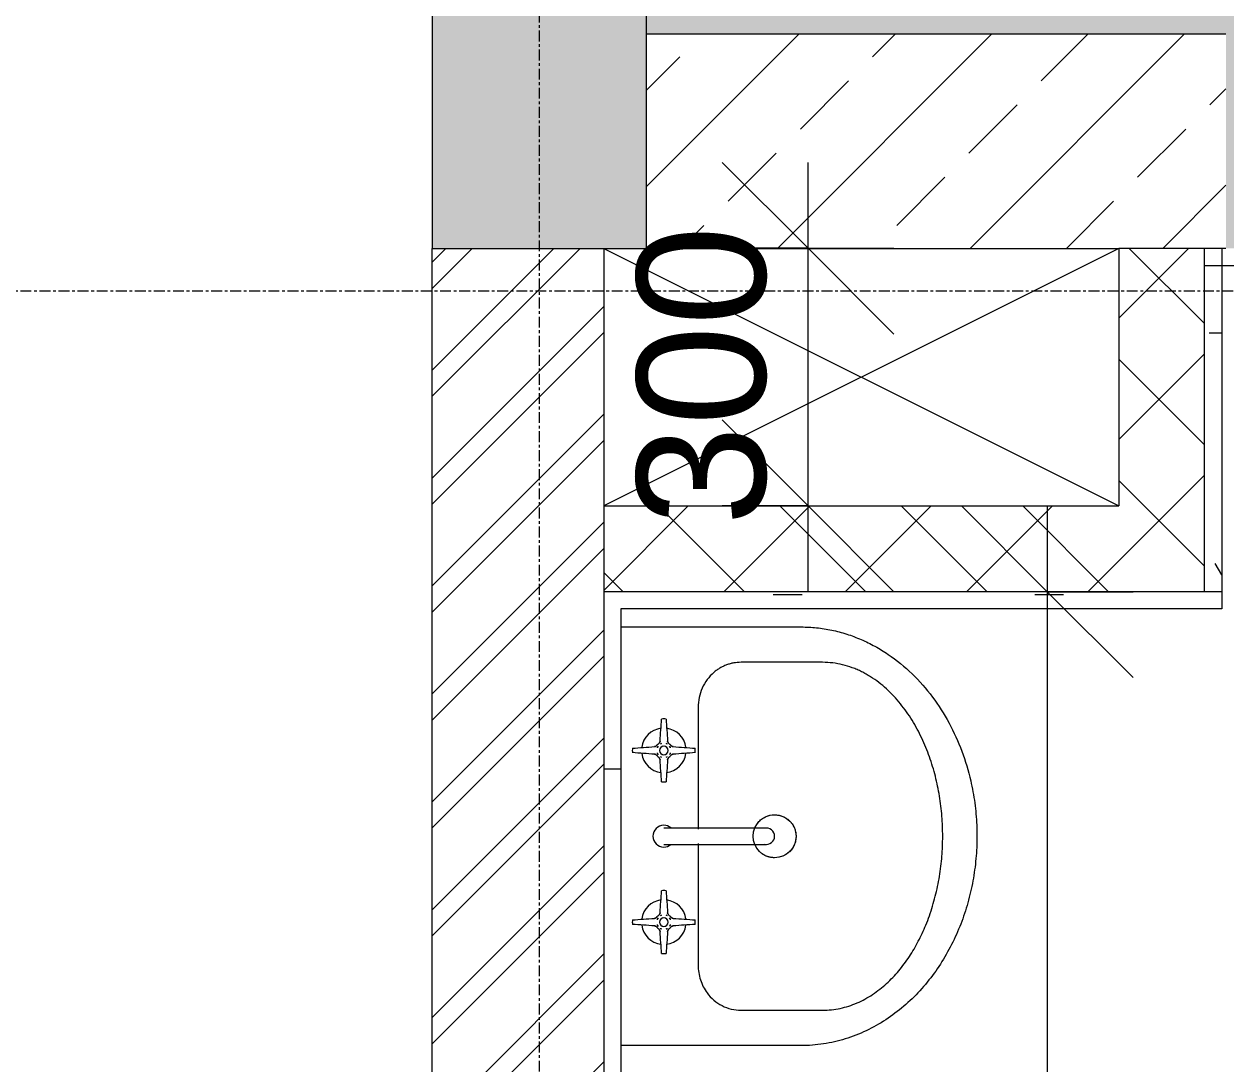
# Model space of a CAD drawing. Header units: millimetres. Extents: x -14329 to 996201, y -409013 to 338495.
# Drawn here: x -3514 to -2114, y 3822 to 5033 of the extents above; entities that cross this region are included whole.
import ezdxf

# ---------------------------------------------------------------- set-up
doc = ezdxf.new("R2010")
doc.units = ezdxf.units.MM
doc.linetypes.add('Grid Line', pattern=[22.225, 12.7, -3.175, 3.175, -3.175])
for name, color, linetype, lineweight in [('A-ANNO-DIMS', 211, 'Continuous', 9), ('A-ANNO-DIMS-100', 211, 'Continuous', 9), ('A-DETL-GENF', 92, 'Continuous', 9), ('A-DETL-THIN', 151, 'Continuous', 9), ('A-FLOR-PATT', 8, 'Continuous', 9), ('A-WALL', 113, 'Continuous', 9), ('A-WALL-PATT', 111, 'Continuous', 18), ('P-SANR-FIXT', 6, 'Continuous', 9), ('S-GRID', 1, 'Continuous', 9)]:
    doc.layers.add(name, color=color, linetype=linetype, lineweight=lineweight)
doc.styles.add('Arial_1', font='arial.ttf', dxfattribs={"height": 150})
doc.dimstyles.new('100', dxfattribs={"dimscale": 304.8, "dimtxt": 153.03891, "dimasz": 0.656168, "dimexe": 0.328084, "dimexo": 0.0625, "dimgap": 0.016404, "dimtad": 1, "dimdec": 0, "dimzin": 0, "dimdsep": 46, "dimtxsty": 'Arial_1', "dimblk1": 'OBLIQUE', "dimblk2": 'OBLIQUE', "dimsah": 1, "dimcen": 0.09, "dimdle": 0.328084, "dimazin": 0, "dimtfac": 1, "dimtdec": 4, "dimtix": 1, "dimtmove": 0, "dimatfit": 3, "dimfxl": 0.328084, "dimfxlon": 1, "dimtvp": 1, "dimtolj": 1, "dimtzin": 0, "dimarcsym": 2})
pattern_1 = [(45, (0, 0), (-70.7107, 70.7107), []), (135, (0, 0), (-70.7107, -70.7107), [])]
pattern_2 = [(0, (0, 0), (406.4, 101.6), [33.528, -271.272, 33.528, -271.272, -1625.6]), (0, (0, 0), (406.4, 101.6), [-609.6, 33.528, -576.072, 33.528, -271.272, -711.2]), (0, (0, 0), (406.4, 101.6), [-1524, 33.528, -169.672, 33.528, -474.472]), (120, (152.4, 50.8), (-291.1882, 301.1527), [33.528, -271.272, 33.528, -271.272, -1625.6]), (120, (152.4, 50.8), (-291.1882, 301.1527), [-609.6, 33.528, -576.072, 33.528, -271.272, -711.2]), (120, (152.4, 50.8), (-291.1882, 301.1527), [-1524, 33.528, -169.672, 33.528, -474.472]), (240, (203.2, 254), (-115.2118, -402.7527), [33.528, -271.272, 33.528, -271.272, -1625.6]), (240, (203.2, 254), (-115.2118, -402.7527), [-609.6, 33.528, -576.072, 33.528, -271.272, -711.2]), (240, (203.2, 254), (-115.2118, -402.7527), [-1524, 33.528, -169.672, 33.528, -474.472])]

# ---------------------------------------------------------------- blocks, each defined once
blk = doc.blocks.new('Wall_Basin_with_optional_pedestal_taps_or_mixer_13910 - 500w x 420d wall w taps-606161-Ground Floor Lvl')
at = {"layer": 'P-SANR-FIXT'}
for p, q in [((-113.5, 115.2), (-113.5, 325.2)), ((374.2, 325.2), (374.2, 115.2)), ((121.9, 235.2), (-19.9, 235.2)), ((280.6, 235.2), (138.8, 235.2)), ((-72.3, 185.2), (-72.3, 90.2)), ((333, 90.2), (333, 185.2))]:
    blk.add_line(p, q, dxfattribs=at)
at = {"layer": 'P-SANR-FIXT', "flags": 128}
for points in [[(120.8, 275.2), (120.8, 275.1), (120.8, 275), (120.8, 274.7), (120.8, 274.4), (120.8, 274), (120.8, 273.5), (120.8, 272.8), (120.8, 272.1), (120.8, 271.3), (120.8, 270.4), (120.8, 269.5), (120.8, 268.4), (120.8, 267.3), (120.8, 266), (120.8, 264.7), (120.8, 263.3), (120.8, 261.9), (120.8, 260.3), (120.8, 258.7), (120.8, 257), (120.8, 255.3), (120.8, 253.5), (120.8, 251.6), (120.8, 249.7), (120.8, 247.7), (120.8, 245.6), (120.8, 243.6), (120.8, 241.4), (120.8, 239.3), (120.8, 237), (120.8, 234.8), (120.8, 232.5), (120.8, 230.2), (120.8, 227.9), (120.8, 225.5), (120.8, 223.2), (120.8, 220.8), (120.8, 218.4), (120.8, 216), (120.8, 213.6), (120.8, 211.3), (120.8, 208.9), (120.8, 206.5), (120.8, 204.1), (120.8, 201.8), (120.8, 199.5), (120.8, 197.2), (120.8, 194.9), (120.8, 192.7), (120.8, 190.5), (120.8, 188.4), (120.8, 186.2), (120.8, 184.2), (120.8, 182.2), (120.8, 180.2), (120.8, 178.3), (120.8, 176.5), (120.8, 174.7), (120.8, 173), (120.8, 171.3), (120.8, 169.7), (120.8, 168.2), (120.8, 166.8), (120.8, 165.4), (120.8, 164.2), (120.8, 163), (120.8, 161.9), (120.8, 160.8), (120.8, 159.9), (120.8, 159.1), (120.8, 158.3), (120.8, 157.6), (120.8, 157.1), (120.8, 156.6), (120.8, 156.2), (120.8, 155.9), (120.8, 155.7), (120.8, 155.6), (120.8, 155.6)], [(139.9, 155.6), (139.9, 155.7), (139.9, 155.8), (139.9, 156), (139.9, 156.4), (139.9, 156.8), (139.9, 157.3), (139.9, 157.9), (139.9, 158.6), (139.9, 159.4), (139.9, 160.3), (139.9, 161.3), (139.9, 162.4), (139.9, 163.5), (139.9, 164.7), (139.9, 166), (139.9, 167.4), (139.9, 168.9), (139.9, 170.4), (139.9, 172.1), (139.9, 173.7), (139.9, 175.5), (139.9, 177.3), (139.9, 179.2), (139.9, 181.1), (139.9, 183.1), (139.9, 185.1), (139.9, 187.2), (139.9, 189.3), (139.9, 191.5), (139.9, 193.7), (139.9, 196), (139.9, 198.2), (139.9, 200.5), (139.9, 202.9), (139.9, 205.2), (139.9, 207.6), (139.9, 210), (139.9, 212.3), (139.9, 214.7), (139.9, 217.1), (139.9, 219.5), (139.9, 221.9), (139.9, 224.3), (139.9, 226.6), (139.9, 229), (139.9, 231.3), (139.9, 233.6), (139.9, 235.8), (139.9, 238.1), (139.9, 240.3), (139.9, 242.4), (139.9, 244.5), (139.9, 246.6), (139.9, 248.6), (139.9, 250.6), (139.9, 252.5), (139.9, 254.3), (139.9, 256.1), (139.9, 257.8), (139.9, 259.5), (139.9, 261), (139.9, 262.6), (139.9, 264), (139.9, 265.3), (139.9, 266.6), (139.9, 267.8), (139.9, 268.9), (139.9, 269.9), (139.9, 270.9), (139.9, 271.7), (139.9, 272.5), (139.9, 273.1), (139.9, 273.7), (139.9, 274.2), (139.9, 274.6), (139.9, 274.9), (139.9, 275.1), (139.9, 275.2), (139.9, 275.2)]]:
    blk.add_lwpolyline(points, dxfattribs=at)
at = {"layer": 'P-SANR-FIXT'}
blk.add_circle((130.4, 146.1), 25, dxfattribs=at)
for centre, radius, start, end in [((130.4, 275.2), 12.7, 0, 180), ((130.4, 275.2), 12.7, 180, 220.3569), ((130.4, 275.2), 12.7, 319.6431, 0), ((130.4, 155.6), 9.52, 167.1429, 270), ((130.4, 155.6), 9.53, 270, 12.8571)]:
    blk.add_arc(centre, radius, start, end, dxfattribs=at)
for points, knots in [([(-19.9, 235.2), (-22.8, 235.2), (-28.5, 234.7), (-39.8, 232.1), (-51, 226.4), (-60.9, 217.1), (-67.4, 207.5), (-71.4, 196.6), (-72.3, 189.1), (-72.3, 185.2)], [-1, -1, -1, -1, -0.892857, -0.785714, -0.571429, -0.428571, -0.285714, -0.142857, 0, 0, 0, 0]), ([(333, 185.2), (333, 188.1), (332.6, 192.4), (331.4, 197.9), (330, 202.1), (328.3, 206.1), (326.3, 209.8), (324, 213.5), (319.8, 218.8), (313.1, 225), (303.1, 230.9), (292.1, 234.4), (284.5, 235.2), (280.6, 235.2)], [-1, -1, -1, -1, -0.892857, -0.839286, -0.785714, -0.732143, -0.678571, -0.625, -0.571429, -0.428571, -0.285714, -0.142857, 0, 0, 0, 0]), ([(105.4, 146.1), (105.4, 147.6), (105.6, 150.5), (106.7, 154.7), (108.6, 158.6), (111.1, 162.2), (114.2, 165.3), (117.5, 167.6), (119.8, 168.8), (120.9, 169.2)], [0, 0, 0, 0, 0.0555556, 0.1111111, 0.1666667, 0.2222222, 0.2777778, 0.3333333, 0.3761931, 0.3761931, 0.3761931, 0.3761931]), ([(139.8, 169.2), (140.6, 168.9), (142.1, 168.2), (144.2, 166.9), (146.5, 165.3), (148.5, 163.4), (150.8, 160.7), (154.2, 155.1), (155.3, 149.9), (155.4, 146.1)], [0.6237584, 0.6237584, 0.6237584, 0.6237584, 0.6527778, 0.6875, 0.7222222, 0.7569444, 0.7916667, 0.8611111, 1, 1, 1, 1]), ([(155.4, 146.1), (155.3, 144.6), (155.1, 141.6), (154, 137.5), (152.1, 133.5), (149.6, 129.9), (146.5, 126.8), (142.9, 124.3), (139, 122.5), (135.2, 121.5), (132, 121.1), (128.3, 121.1), (123.9, 121.7), (119.5, 123.4), (116.5, 125.2), (114.3, 126.9), (112.2, 128.8), (109.9, 131.5), (106.5, 137.1), (105.4, 142.3), (105.4, 146.1)], [0, 0, 0, 0, 0.055556, 0.111111, 0.166667, 0.222222, 0.277778, 0.333333, 0.388889, 0.444444, 0.479167, 0.513889, 0.583333, 0.652778, 0.6875, 0.722222, 0.756944, 0.791667, 0.861111, 1, 1, 1, 1]), ([(374.2, 115.2), (374.2, 109.1), (373.6, 97.2), (371.3, 82.4), (368.5, 70.7), (365.1, 59.2), (359.8, 45.1), (351.9, 29), (339.4, 8.5), (320.3, -14.8), (293.1, -38.5), (262.7, -57.9), (229.8, -72.7), (198.3, -82.2), (169.2, -87.5), (143.5, -89.8), (117.4, -89.8), (91.2, -87.4), (65.5, -82.7), (31.9, -73.3), (-8.2, -55.5), (-50.9, -24.7), (-79.6, 8.6), (-96.7, 39.1), (-106.3, 63.5), (-112.2, 89), (-113.5, 106.4), (-113.5, 115.2)], [-1, -1, -1, -1, -0.974537, -0.949074, -0.936343, -0.923611, -0.898148, -0.872685, -0.847222, -0.796296, -0.74537, -0.694444, -0.643519, -0.592593, -0.555556, -0.518519, -0.481481, -0.444444, -0.407407, -0.37037, -0.296296, -0.222222, -0.148148, -0.111111, -0.074074, -0.037037, 0, 0, 0, 0]), ([(-72.3, 90.2), (-72.3, 83.2), (-71.2, 72.9), (-67.6, 59.7), (-63.9, 50), (-59.5, 40.7), (-54, 31.9), (-48, 23.5), (-41.3, 15.6), (-34.1, 8.2), (-26.4, 1.3), (-18.3, -5.1), (-9.9, -11), (-1.1, -16.5), (11, -23.1), (27.5, -30.8), (48.9, -38.3), (71.9, -44.2), (95.4, -48), (114.7, -49.5), (130.3, -49.9), (145.8, -49.5), (165.7, -48), (188.7, -44.2), (211.8, -38.4), (234.1, -30.5), (255.5, -20.4), (272.3, -10.1), (284.9, -0.6), (293.7, 7.2), (302.1, 15.6), (309.6, 24.6), (315.3, 32.7), (319.3, 39.5), (322.1, 44.7), (324.5, 50), (327.5, 57.4), (330.4, 66.8), (332.5, 78.3), (333, 86.2), (333, 90.2)], [-1, -1, -1, -1, -0.961957, -0.942935, -0.923913, -0.904891, -0.88587, -0.866848, -0.847826, -0.828804, -0.809783, -0.790761, -0.771739, -0.752717, -0.733696, -0.695652, -0.652174, -0.608696, -0.565217, -0.521739, -0.5, -0.478261, -0.434783, -0.391304, -0.347826, -0.304348, -0.26087, -0.217391, -0.195652, -0.173913, -0.152174, -0.130435, -0.108696, -0.097826, -0.086957, -0.076087, -0.065217, -0.043478, -0.021739, 0, 0, 0, 0])]:
    blk.add_open_spline(points, degree=3, knots=knots, dxfattribs=at)
blk = doc.blocks.new('RC-Tap horizontal face - Tap-606157-Ground Floor Lvl')
at = {"layer": 'P-SANR-FIXT'}
for radius, start, end in [(36.7, 90, 94.0723), (36.7, 85.9277, 90), (26, 98.074, 172.7257), (26, 7.2743, 81.926), (36.7, 175.9277, 184.0723), (10, 126.8392, 143.1608), (8.37, 150, 161.8806), (8.37, 150, 160.1668), (8.37, 109.82, 126.4531), (5, 90, 270), (5, 150, 165), (5, 150, 165), (8.37, 109.8332, 120), (5, 105, 120), (5, 105, 120), (5, 270, 90), (5, 60, 75), (5, 60, 75), (8.37, 60, 70.1668), (8.37, 53.5469, 70.18), (5, 15, 30), (5, 15, 30), (10, 36.8392, 53.1608), (8.37, 19.8332, 30), (8.37, 18.1194, 30), (36.7, 355.9277, 4.0723), (26, 187.2743, 261.926), (8.37, 198.1194, 210), (10, 216.8392, 233.1608), (8.37, 199.8332, 210), (8.37, 234.3807, 250.18), (5, 195, 210), (5, 195, 210), (8.37, 240, 250.1668), (5, 240, 255), (5, 240, 255), (5, 285, 300), (5, 285, 300), (8.37, 289.82, 305.6193), (8.37, 289.8332, 300), (26, 278.074, 352.7257), (5, 330, 345), (5, 330, 345), (10, 306.8392, 323.1608), (8.37, 330, 341.8806), (8.37, 330, 340.1668), (36.7, 265.9277, 270), (36.7, 270, 274.0723)]:
    blk.add_arc((0, 0), radius, start, end, dxfattribs=at)
for points in [[(-4.4, 10.9), (-4.1, 15.2), (-3.5, 23.8), (-2.9, 32.3), (-2.6, 36.6)], [(2.6, 36.6), (2.9, 32.3), (3.5, 23.8), (4.1, 15.2), (4.4, 10.9)], [(-36.6, 2.6), (-32.3, 2.9), (-23.8, 3.5), (-15.2, 4.1), (-10.9, 4.4)], [(-4.4, 10.9), (-4.4, 10.6), (-4.5, 10.1), (-4.9, 9.3), (-5.3, 8.6), (-5.8, 8.2), (-6, 8)], [(10.9, 4.4), (10.6, 4.4), (10.1, 4.5), (9.3, 4.9), (8.6, 5.3), (8.2, 5.8), (8, 6)], [(10.9, 4.4), (15.2, 4.1), (23.8, 3.5), (32.3, 2.9), (36.6, 2.6)], [(-10.9, -4.4), (-15.2, -4.1), (-23.8, -3.5), (-32.3, -2.9), (-36.6, -2.6)], [(-10.9, -4.4), (-10.6, -4.4), (-10.1, -4.5), (-9.3, -4.9), (-8.6, -5.3), (-8.2, -5.8), (-8, -6)], [(-2.6, -36.6), (-2.9, -32.3), (-3.5, -23.8), (-4.1, -15.2), (-4.4, -10.9)], [(4.4, -10.9), (4.1, -15.2), (3.5, -23.8), (2.9, -32.3), (2.6, -36.6)], [(4.4, -10.9), (4.4, -10.6), (4.5, -10.1), (4.9, -9.3), (5.3, -8.6), (5.8, -8.2), (6, -8)], [(36.6, -2.6), (32.3, -2.9), (23.8, -3.5), (15.2, -4.1), (10.9, -4.4)]]:
    blk.add_open_spline(points, degree=3, dxfattribs=at)
for points, knots in [([(-10.9, 4.4), (-10.6, 4.4), (-10.1, 4.5), (-9, 5), (-8.3, 5.5), (-8, 6)], [0, 0, 0, 0, 0.25, 0.5, 1, 1, 1, 1]), ([(-8, 6), (-8.3, 5.5), (-9, 5), (-10.1, 4.5), (-10.6, 4.4), (-10.9, 4.4)], [0, 0, 0, 0, 0.5, 0.75, 1, 1, 1, 1]), ([(-6, 8), (-5.5, 8.3), (-5, 9), (-4.5, 10.1), (-4.4, 10.6), (-4.4, 10.9)], [0, 0, 0, 0, 0.5, 0.75, 1, 1, 1, 1]), ([(4.4, 10.9), (4.4, 10.6), (4.5, 10.1), (5, 9), (5.5, 8.3), (6, 8)], [0, 0, 0, 0, 0.25, 0.5, 1, 1, 1, 1]), ([(6, 8), (5.5, 8.3), (5, 9), (4.5, 10.1), (4.4, 10.6), (4.4, 10.9)], [0, 0, 0, 0, 0.5, 0.75, 1, 1, 1, 1]), ([(8, 6), (8.3, 5.5), (9, 5), (10.1, 4.5), (10.6, 4.4), (10.9, 4.4)], [0, 0, 0, 0, 0.5, 0.75, 1, 1, 1, 1]), ([(-8, -6), (-8.3, -5.5), (-9, -5), (-10.1, -4.5), (-10.6, -4.4), (-10.9, -4.4)], [0, 0, 0, 0, 0.5, 0.75, 1, 1, 1, 1]), ([(-4.4, -10.9), (-4.4, -10.6), (-4.5, -10.1), (-5, -9), (-5.5, -8.3), (-6, -8)], [0, 0, 0, 0, 0.25, 0.5, 1, 1, 1, 1]), ([(-6, -8), (-5.5, -8.3), (-5, -9), (-4.5, -10.1), (-4.4, -10.6), (-4.4, -10.9)], [0, 0, 0, 0, 0.5, 0.75, 1, 1, 1, 1]), ([(6, -8), (5.5, -8.3), (5, -9), (4.5, -10.1), (4.4, -10.6), (4.4, -10.9)], [0, 0, 0, 0, 0.5, 0.75, 1, 1, 1, 1]), ([(10.9, -4.4), (10.6, -4.4), (10.1, -4.5), (9, -5), (8.3, -5.5), (8, -6)], [0, 0, 0, 0, 0.25, 0.5, 1, 1, 1, 1]), ([(8, -6), (8.3, -5.5), (9, -5), (10.1, -4.5), (10.6, -4.4), (10.9, -4.4)], [0, 0, 0, 0, 0.5, 0.75, 1, 1, 1, 1])]:
    blk.add_open_spline(points, degree=3, knots=knots, dxfattribs=at)
blk = doc.blocks.new('RC-Tap horizontal face - Tap-V12-Ground Floor Lvl')
at = {"layer": 'P-SANR-FIXT'}
for radius, start, end in [(36.7, 90, 94.0723), (36.7, 85.9277, 90), (26, 98.074, 172.7257), (26, 7.2743, 81.926), (36.7, 175.9277, 184.0723), (10, 126.8392, 143.1608), (8.37, 150, 161.8806), (8.37, 150, 160.1668), (8.37, 109.82, 126.4531), (5, 90, 270), (5, 150, 165), (5, 150, 165), (8.37, 109.8332, 120), (5, 105, 120), (5, 105, 120), (5, 270, 90), (5, 60, 75), (5, 60, 75), (8.37, 60, 70.1668), (8.37, 53.5469, 70.18), (5, 15, 30), (5, 15, 30), (10, 36.8392, 53.1608), (8.37, 19.8332, 30), (8.37, 18.1194, 30), (36.7, 355.9277, 4.0723), (26, 187.2743, 261.926), (8.37, 198.1194, 210), (10, 216.8392, 233.1608), (8.37, 199.8332, 210), (8.37, 234.3807, 250.18), (5, 195, 210), (5, 195, 210), (8.37, 240, 250.1668), (5, 240, 255), (5, 240, 255), (5, 285, 300), (5, 285, 300), (8.37, 289.82, 305.6193), (8.37, 289.8332, 300), (26, 278.074, 352.7257), (5, 330, 345), (5, 330, 345), (10, 306.8392, 323.1608), (8.37, 330, 341.8806), (8.37, 330, 340.1668), (36.7, 265.9277, 270), (36.7, 270, 274.0723)]:
    blk.add_arc((0, 0), radius, start, end, dxfattribs=at)
for points in [[(-4.4, 10.9), (-4.1, 15.2), (-3.5, 23.8), (-2.9, 32.3), (-2.6, 36.6)], [(2.6, 36.6), (2.9, 32.3), (3.5, 23.8), (4.1, 15.2), (4.4, 10.9)], [(-36.6, 2.6), (-32.3, 2.9), (-23.8, 3.5), (-15.2, 4.1), (-10.9, 4.4)], [(-4.4, 10.9), (-4.4, 10.6), (-4.5, 10.1), (-4.9, 9.3), (-5.3, 8.6), (-5.8, 8.2), (-6, 8)], [(10.9, 4.4), (10.6, 4.4), (10.1, 4.5), (9.3, 4.9), (8.6, 5.3), (8.2, 5.8), (8, 6)], [(10.9, 4.4), (15.2, 4.1), (23.8, 3.5), (32.3, 2.9), (36.6, 2.6)], [(-10.9, -4.4), (-15.2, -4.1), (-23.8, -3.5), (-32.3, -2.9), (-36.6, -2.6)], [(-10.9, -4.4), (-10.6, -4.4), (-10.1, -4.5), (-9.3, -4.9), (-8.6, -5.3), (-8.2, -5.8), (-8, -6)], [(-2.6, -36.6), (-2.9, -32.3), (-3.5, -23.8), (-4.1, -15.2), (-4.4, -10.9)], [(4.4, -10.9), (4.1, -15.2), (3.5, -23.8), (2.9, -32.3), (2.6, -36.6)], [(4.4, -10.9), (4.4, -10.6), (4.5, -10.1), (4.9, -9.3), (5.3, -8.6), (5.8, -8.2), (6, -8)], [(36.6, -2.6), (32.3, -2.9), (23.8, -3.5), (15.2, -4.1), (10.9, -4.4)]]:
    blk.add_open_spline(points, degree=3, dxfattribs=at)
for points, knots in [([(-10.9, 4.4), (-10.6, 4.4), (-10.1, 4.5), (-9, 5), (-8.3, 5.5), (-8, 6)], [0, 0, 0, 0, 0.25, 0.5, 1, 1, 1, 1]), ([(-8, 6), (-8.3, 5.5), (-9, 5), (-10.1, 4.5), (-10.6, 4.4), (-10.9, 4.4)], [0, 0, 0, 0, 0.5, 0.75, 1, 1, 1, 1]), ([(-6, 8), (-5.5, 8.3), (-5, 9), (-4.5, 10.1), (-4.4, 10.6), (-4.4, 10.9)], [0, 0, 0, 0, 0.5, 0.75, 1, 1, 1, 1]), ([(4.4, 10.9), (4.4, 10.6), (4.5, 10.1), (5, 9), (5.5, 8.3), (6, 8)], [0, 0, 0, 0, 0.25, 0.5, 1, 1, 1, 1]), ([(6, 8), (5.5, 8.3), (5, 9), (4.5, 10.1), (4.4, 10.6), (4.4, 10.9)], [0, 0, 0, 0, 0.5, 0.75, 1, 1, 1, 1]), ([(8, 6), (8.3, 5.5), (9, 5), (10.1, 4.5), (10.6, 4.4), (10.9, 4.4)], [0, 0, 0, 0, 0.5, 0.75, 1, 1, 1, 1]), ([(-8, -6), (-8.3, -5.5), (-9, -5), (-10.1, -4.5), (-10.6, -4.4), (-10.9, -4.4)], [0, 0, 0, 0, 0.5, 0.75, 1, 1, 1, 1]), ([(-4.4, -10.9), (-4.4, -10.6), (-4.5, -10.1), (-5, -9), (-5.5, -8.3), (-6, -8)], [0, 0, 0, 0, 0.25, 0.5, 1, 1, 1, 1]), ([(-6, -8), (-5.5, -8.3), (-5, -9), (-4.5, -10.1), (-4.4, -10.6), (-4.4, -10.9)], [0, 0, 0, 0, 0.5, 0.75, 1, 1, 1, 1]), ([(6, -8), (5.5, -8.3), (5, -9), (4.5, -10.1), (4.4, -10.6), (4.4, -10.9)], [0, 0, 0, 0, 0.5, 0.75, 1, 1, 1, 1]), ([(10.9, -4.4), (10.6, -4.4), (10.1, -4.5), (9, -5), (8.3, -5.5), (8, -6)], [0, 0, 0, 0, 0.25, 0.5, 1, 1, 1, 1]), ([(8, -6), (8.3, -5.5), (9, -5), (10.1, -4.5), (10.6, -4.4), (10.9, -4.4)], [0, 0, 0, 0, 0.5, 0.75, 1, 1, 1, 1])]:
    blk.add_open_spline(points, degree=3, knots=knots, dxfattribs=at)
blk = doc.blocks.new('DIMBLOCK76-Ground Floor Lvl')
at = {"layer": 'A-ANNO-DIMS-100', "transparency": 16777216}
for p, q in [((-2600.7, 4772.2), (-2700.7, 4872.2)), ((-2600.7, 4372.2), (-2600.7, 4872.2)), ((-2700.7, 4772.2), (-2500.7, 4772.2)), ((-2600.7, 4772.2), (-2700.7, 4772.2)), ((-2600.7, 4772.2), (-2500.7, 4672.2)), ((-2600.7, 4472.2), (-2700.7, 4572.2)), ((-2700.7, 4472.2), (-2500.7, 4472.2)), ((-2600.7, 4472.2), (-2700.7, 4472.2)), ((-2600.7, 4472.2), (-2500.7, 4372.2))]:
    blk.add_line(p, q, dxfattribs=at)
at = {"layer": 'A-ANNO-DIMS-100', "color": 0, "transparency": 16777216, "insert": (-2800.4, 4449.1), "char_height": 150, "width": 415.324, "attachment_point": 1, "rotation": 90, "line_spacing_factor": 0.941778, "style": 'Arial_1'}
blk.add_mtext('300', dxfattribs=at)
blk = doc.blocks.new('_Oblique')
at = {"color": 0, "linetype": 'ByBlock', "lineweight": -2}
blk.add_line((-0.5, -0.5), (0.5, 0.5), dxfattribs=at)
blk = doc.blocks.new('DIMBLOCK131-Ground Floor Lvl')
at = {"layer": 'A-ANNO-DIMS-100', "transparency": 16777216}
for p, q in [((-2322.1, 4372.2), (-2422.1, 4472.2)), ((-2322.1, 4472.2), (-2322.1, 2022.2)), ((-2222.1, 4372.2), (-2422.1, 4372.2)), ((-2322.1, 4372.2), (-2222.1, 4272.2)), ((-2322.1, 4372.2), (-2222.1, 4372.2)), ((-2322.1, 2122.2), (-2422.1, 2222.2)), ((-2222.1, 2122.2), (-2422.1, 2122.2)), ((-2322.1, 2122.2), (-2222.1, 2022.2)), ((-2322.1, 2122.2), (-2222.1, 2122.2))]:
    blk.add_line(p, q, dxfattribs=at)
at = {"layer": 'A-ANNO-DIMS-100', "color": 0, "transparency": 16777216, "insert": (-2521.9, 3016.4), "char_height": 150, "width": 553.765, "attachment_point": 1, "rotation": 90, "line_spacing_factor": 0.941778, "style": 'Arial_1'}
blk.add_mtext('2250', dxfattribs=at)

msp = doc.modelspace()

# ---------------------------------------------------------------- hatches: boundary and pattern name
at = {"layer": 'A-DETL-GENF'}
h = msp.add_hatch(color=8, dxfattribs=at)
h.paths.add_polyline_path([(336.149, -18077.829), (723.647, -18077.829), (723.647, -17877.829), (323.649, -17877.829), (323.649, -18077.829), (334.922, -18077.829)])
h.paths.add_polyline_path([(6323.647, -18077.829), (6723.647, -18077.829), (6723.647, -17877.829), (6323.647, -17877.829), (6323.647, -17977.829)])
h.paths.add_polyline_path([(323.649, -13377.849), (523.649, -13377.849), (523.649, -12977.849), (323.649, -12977.849), (323.649, -13117.849)])
h.paths.add_polyline_path([(6723.647, -12077.869), (6723.647, -11677.869), (6523.647, -11677.869), (6523.647, -12077.869), (6710.744, -12077.869)])
h.paths.add_polyline_path([(-7038.853, -11212.83), (-7038.853, -10212.83), (-6038.853, -10012.83), (-6038.853, -9762.83), (-7238.853, -9762.83), (-7238.853, -11212.83)])
h.paths.add_polyline_path([(-1713.853, -10212.83), (-1713.853, -8428.114), (-1963.853, -8428.114), (-1963.853, -9762.83), (-2713.853, -9762.83), (-2713.853, -10012.83), (-1868.782, -10181.844)])
h.paths.add_polyline_path([(3486.147, -7027.83), (3736.147, -7027.83), (3736.147, -6227.83), (3486.147, -6227.83), (3486.147, -6777.83)])
h.paths.add_polyline_path([(3522.2, -2962.83), (3736.147, -2962.83), (3736.147, -2162.83), (3486.147, -2162.83), (3486.147, -2962.83)])
h.paths.add_polyline_path([(-7038.853, -2762.83), (-6988.853, -2762.83), (-6988.853, -2162.83), (-7238.853, -2162.83), (-7238.853, -2762.83), (-7049.664, -2762.83)])
h.paths.add_polyline_path([(-3038.853, -2362.83), (-3038.853, -2162.83), (-5813.853, -2162.83), (-5813.853, -2362.83), (-3138.853, -2362.83)])
h.paths.add_polyline_path([(-5232.186, 437.17), (-3038.853, 437.17), (-3038.853, 637.17), (-5813.853, 637.17), (-5813.853, 437.17), (-5738.853, 437.17)])
h.paths.add_polyline_path([(-6988.853, 437.17), (-6989.707, 1037.17), (-7238.853, 1037.17), (-7238.853, 437.17), (-7038.853, 437.17)])
h.paths.add_polyline_path([(3486.147, 4222.17), (3736.147, 4222.17), (3736.147, 5022.17), (3486.147, 5022.17), (3486.147, 4772.17)])
h.paths.add_polyline_path([(-2838.853, 4772.17), (-2788.853, 4772.17), (-2788.853, 7137.17), (-3788.853, 7137.17), (-3788.853, 6787.17), (-3038.853, 6787.17), (-3038.853, 4772.17), (-2842.403, 4772.17)])
h.paths.add_polyline_path([(-6803.327, 6787.17), (-6238.853, 6787.17), (-6238.853, 7137.17), (-7238.853, 7137.17), (-7238.853, 6787.17), (-7038.853, 6787.17)])
h = msp.add_hatch(color=9, dxfattribs=at)
h.paths.add_polyline_path([(2685.647, -7027.83), (2835.647, -7027.83), (2835.647, -6777.83), (2685.647, -6777.83), (2685.647, -7007.83)])
h.paths.add_polyline_path([(735.647, -7027.83), (885.647, -7027.83), (885.647, -6777.83), (735.647, -6777.83), (735.647, -6819.501)])
h.paths.add_polyline_path([(-14.253, -7027.83), (135.747, -7027.83), (135.747, -6777.83), (-14.253, -6777.83), (-14.253, -6914.375)])
h.paths.add_polyline_path([(-1413.853, -7027.83), (-1413.853, -6777.83), (-1963.853, -6777.871), (-1963.853, -7027.83), (-1713.853, -7027.83)])
h.paths.add_polyline_path([(-7118.853, -5262.83), (-7038.853, -5262.83), (-7038.853, -5062.83), (-7238.853, -5062.83), (-7238.853, -5262.83), (-7120.432, -5262.83)])
h.paths.add_polyline_path([(-3263.853, -4062.83), (-3163.853, -4062.83), (-3163.853, -3862.83), (-3263.853, -3862.83), (-3263.853, -4057.635)])
h.paths.add_polyline_path([(-5188.853, -4062.83), (-5088.853, -4062.83), (-5088.853, -3862.83), (-5188.853, -3862.83), (-5188.853, -3967.958)])
h.paths.add_polyline_path([(-1863.853, -3093.628), (-1763.853, -3093.628), (-1763.853, -2943.628), (-1963.853, -2943.628), (-1963.853, -3093.626), (-1938.853, -3093.628)])
h.paths.add_polyline_path([(-1763.853, -2362.83), (-1763.853, -2162.83), (-2038.853, -2162.83), (-2038.853, -2362.83), (-1863.853, -2362.83)])
h.paths.add_polyline_path([(-38.853, -2277.833), (-38.853, -2027.833), (-138.853, -2027.833), (-138.853, -2277.833)])
h.paths.add_polyline_path([(3786.147, -2162.83), (3786.147, -1562.83), (3486.147, -1562.83), (3486.147, -2162.83), (3736.147, -2162.83)])
h.paths.add_polyline_path([(3736.147, -627.833), (3736.147, -477.83), (3486.147, -477.83), (3486.147, -627.833)])
h.paths.add_polyline_path([(-2138.853, 437.17), (-1938.853, 437.17), (-1938.853, 687.17), (-2138.853, 687.17), (-2138.853, 454.948)])
h.paths.add_polyline_path([(3786.147, 1322.17), (3786.147, 1922.17), (3486.147, 1922.17), (3486.147, 1322.17), (3736.147, 1322.17)])
h.paths.add_polyline_path([(-138.853, 1922.17), (-38.853, 1922.17), (-38.853, 2122.17), (-138.853, 2122.17), (-138.853, 2022.17)])
h.paths.add_polyline_path([(-2138.853, 1922.17), (-1938.853, 1922.17), (-1938.853, 2122.17), (-2138.853, 2122.17), (-2138.853, 1967.625)])
h.paths.add_polyline_path([(-3038.853, 1922.17), (-2838.853, 1922.17), (-2838.853, 2122.17), (-3038.853, 2122.17)])
h.paths.add_polyline_path([(2886.147, 2522.17), (2986.147, 2522.17), (2986.147, 2622.17), (2886.147, 2622.17)])
h.paths.add_polyline_path([(-7238.853, 3337.17), (-7038.853, 3337.17), (-7038.853, 3537.17), (-7238.853, 3537.17)])
h.paths.add_polyline_path([(-2113.853, 4772.17), (-1963.853, 4772.17), (-1963.853, 5022.17), (-2113.853, 5022.17), (-2113.853, 4780.235)])
h.paths.add_polyline_path([(786.147, 4772.17), (786.147, 5022.17), (636.147, 5022.17), (636.147, 4772.17)])
h.paths.add_polyline_path([(1986.147, 4772.17), (1986.147, 5022.17), (1686.147, 5022.17), (1686.147, 4772.17), (1886.147, 4772.17)])
h.paths.add_polyline_path([(-1013.853, 4772.17), (-1013.853, 5022.17), (-1363.853, 5022.17), (-1363.853, 4772.17), (-1163.853, 4772.17)])
h.paths.add_polyline_path([(-63.853, 4772.17), (-63.853, 5022.17), (-213.853, 5022.17), (-213.853, 4772.17)])
h.paths.add_polyline_path([(2886.147, 4772.17), (3036.147, 4772.17), (3036.147, 5022.17), (2886.147, 5022.17), (2886.147, 4925.073)])
at = {"layer": 'A-FLOR-PATT'}
h = msp.add_hatch(dxfattribs=at)
h.set_pattern_fill('FP_4', color=256, style=0, pattern_type=2)
h.set_pattern_definition([(45, (0, 0), (0, 215.5261), [457.2, -152.4]), (135, (107.76, 107.76), (1e-14, 215.5261), [457.2, -152.4])])
h.paths.add_polyline_path([(3736.147, -8377.83), (5736.147, -8377.83), (5736.147, 9822.171), (-5221.853, 9822.171), (-5221.853, 9820.571), (-6090.853, 9820.571), (-6090.853, 9822.171), (-6116.853, 9822.171), (-6116.853, 9820.571), (-6985.853, 9820.571), (-6985.853, 9822.171), (-7038.853, 9822.171), (-7038.853, 7137.17), (-6238.853, 7137.17), (-6238.853, 7037.17), (-3788.853, 7037.17), (-3788.853, 7137.17), (-2788.853, 7137.17), (-2788.853, 6496.82), (-2779.328, 6496.82), (-2779.328, 6439.67), (-2547.553, 6439.67), (-2547.553, 6430.145), (-2553.903, 6430.145), (-2553.903, 5844.195), (-2547.553, 5844.195), (-2547.553, 5834.67), (-2779.328, 5834.67), (-2779.328, 5777.52), (-2788.853, 5777.52), (-2788.853, 5022.17), (486.147, 5022.17), (486.147, 6022.17), (3186.147, 6022.17), (3186.147, 5022.17), (3736.147, 5022.17), (3736.147, 1922.17), (3786.147, 1922.17), (3786.147, 1322.17), (3736.147, 1322.17), (3736.147, -177.83), (4936.147, -177.83), (4936.147, -2162.83), (3736.147, -2162.83), (3736.147, -8227.83)])
h.paths.add_polyline_path([(-2777.74, 5844.195), (-2604.703, 5844.195), (-2604.703, 6430.145), (-2788.853, 6430.145), (-2788.853, 5844.195), (-2779.328, 5844.195)])
at = {"layer": 'A-WALL-PATT', "lineweight": 9}
h = msp.add_hatch(dxfattribs=at)
h.set_pattern_fill('FP_1', color=256, style=0, pattern_type=2)
h.set_pattern_definition([(45, (0, 0), (-112.253, 112.253), []), (45, (112.25, 0), (-112.253, 112.253), [79.375, -39.687])])
h.paths.add_polyline_path([(-63.853, 4772.17), (636.147, 4772.17), (636.147, 5022.17), (-63.853, 5022.17), (-63.853, 4809.67)])
h.paths.add_polyline_path([(-2238.853, 4772.17), (-2113.853, 4772.17), (-2113.853, 5022.17), (-2788.853, 5022.17), (-2788.853, 4772.17)])
h.paths.add_polyline_path([(3486.147, 4772.17), (3486.147, 5022.17), (3036.147, 5022.17), (3036.147, 4772.17), (3072.686, 4772.17)])
h = msp.add_hatch(dxfattribs=at)
h.set_pattern_fill('FP_2', color=256, style=0, pattern_type=2)
h.set_pattern_definition([(45, (0, 0), (-62.8618, 62.8618), []), (45, (0, 95.25), (-62.8618, 62.8618), [])])
h.paths.add_polyline_path([(-3038.853, 2122.17), (-2838.853, 2122.17), (-2838.853, 4772.17), (-3038.853, 4772.17), (-3038.853, 2722.633)])
h = msp.add_hatch(dxfattribs=at)
h.set_pattern_fill('FP_3', color=256, style=0, pattern_type=2)
h.set_pattern_definition(pattern_1)
h.paths.add_polyline_path([(-2138.853, 4372.17), (-2138.853, 4772.17), (-2238.853, 4772.17), (-2238.853, 4372.17), (-2206.938, 4372.17)])
h = msp.add_hatch(dxfattribs=at)
h.set_pattern_fill('FP_8', color=256, style=0, pattern_type=2)
h.set_pattern_definition(pattern_2)
h.paths.add_polyline_path([(-2138.853, 4372.17), (-2118.853, 4372.17), (-2118.853, 4772.17), (-2138.853, 4772.17), (-2138.853, 4472.17)])
h = msp.add_hatch(dxfattribs=at)
h.set_pattern_fill('FP_8', color=256, style=0, pattern_type=2)
h.set_pattern_definition(pattern_2)
h.paths.add_polyline_path([(-1363.853, 4752.17), (-1283.853, 4752.17), (-1283.853, 4772.17), (-1363.853, 4772.17)])
h.paths.add_polyline_path([(-2113.853, 4752.17), (-1963.853, 4752.17), (-1963.853, 4772.17), (-2118.853, 4772.17), (-2118.853, 4752.17)])
h = msp.add_hatch(dxfattribs=at)
h.set_pattern_fill('FP_3', color=256, style=0, pattern_type=2)
h.set_pattern_definition(pattern_1)
h.paths.add_polyline_path([(-2238.853, 4372.17), (-2238.853, 4472.17), (-2838.853, 4472.17), (-2838.853, 4372.17), (-2365.804, 4372.17)])
h = msp.add_hatch(dxfattribs=at)
h.set_pattern_fill('FP_8', color=256, style=0, pattern_type=2)
h.set_pattern_definition(pattern_2)
h.paths.add_polyline_path([(-2838.853, 2842.17), (-2818.853, 2842.17), (-2818.853, 4372.17), (-2838.853, 4372.17), (-2838.853, 2860.285)])
h = msp.add_hatch(dxfattribs=at)
h.set_pattern_fill('FP_8', color=256, style=0, pattern_type=2)
h.set_pattern_definition(pattern_2)
h.paths.add_polyline_path([(-2206.938, 4352.17), (-2118.853, 4352.17), (-2118.853, 4372.17), (-2818.853, 4372.17), (-2818.609, 4352.17), (-2232.105, 4352.17)])

# ---------------------------------------------------------------- linework, layer by layer
at = {"lineweight": 9}
for p, q in [((-2238.853, 4772.17), (-2838.853, 4472.17)), ((-2838.853, 4772.17), (-2238.853, 4472.17))]:
    msp.add_line(p, q, dxfattribs=at)
at = {"layer": 'A-DETL-THIN'}
for p, q in [((-3038.853, 6787.17), (-3038.853, 4772.17)), ((-2788.853, 4772.17), (-2788.853, 5777.52)), ((-3038.853, 4772.17), (-2788.853, 4772.17))]:
    msp.add_line(p, q, dxfattribs=at)
at = {"layer": 'A-WALL', "lineweight": 18}
for p, q in [((-2788.853, 5022.17), (-2113.853, 5022.17)), ((-3038.853, 2122.17), (-3038.853, 4772.17)), ((-2838.853, 4772.17), (-2838.853, 4472.17)), ((-2788.853, 4772.17), (-2238.853, 4772.17)), ((-2238.853, 4772.17), (-2238.853, 4472.17)), ((-2138.853, 4372.17), (-2138.853, 4772.17)), ((-2118.853, 4772.17), (-2118.853, 4352.17)), ((-2138.853, 4752.17), (-1963.853, 4752.17)), ((-2838.853, 4472.17), (-2238.853, 4472.17)), ((-2838.853, 4372.17), (-2838.853, 2122.17)), ((-2138.853, 4372.17), (-2838.853, 4372.17)), ((-2118.853, 4352.17), (-2818.853, 4352.17)), ((-2818.853, 4352.17), (-2818.853, 2142.17))]:
    msp.add_line(p, q, dxfattribs=at)
at = {"layer": 'A-WALL'}
for p, q in [((-2113.853, 4772.17), (-2238.853, 4772.17)), ((-2838.853, 4472.17), (-2838.853, 4372.17)), ((-2118.853, 4372.17), (-2138.853, 4372.17))]:
    msp.add_line(p, q, dxfattribs=at)
at = {"layer": 'S-GRID', "linetype": 'Grid Line'}
for p, q in [((-2913.853, -12055.578), (-2913.853, 15091.43)), ((7895.601, 4722.17), (-11133.357, 4722.17))]:
    msp.add_line(p, q, dxfattribs=at)

# ---------------------------------------------------------------- block references
at = {"layer": 'P-SANR-FIXT', "rotation": 90}
for name, p in [('Wall_Basin_with_optional_pedestal_taps_or_mixer_13910 - 500w x 420d wall w taps-606161-Ground Floor Lvl', (-2493.685, 3956.899)), ('RC-Tap horizontal face - Tap-606157-Ground Floor Lvl', (-2768.853, 4187.25)), ('RC-Tap horizontal face - Tap-V12-Ground Floor Lvl', (-2768.853, 3987.25))]:
    msp.add_blockref(name, p, dxfattribs=at)

# ---------------------------------------------------------------- dimensions: what is measured, and where the dimension line sits
at = {"layer": 'A-ANNO-DIMS'}
for base, p1, p2, override, picture, middle in [((-2600.667, 4772.17), (-2700.667, 4472.17), (-2700.667, 4772.17), {"dimpost": '<>', "dimfxl": 300}, 'DIMBLOCK76-Ground Floor Lvl', (-2682.304, 4622.17)), ((-2322.143, 2122.17), (-2222.143, 4372.17), (-2222.143, 2122.17), {"dimpost": '<>', "dimfxl": 2249.999736}, 'DIMBLOCK131-Ground Floor Lvl', (-2403.729, 3247.17))]:
    dim = msp.add_linear_dim(base=base, p1=p1, p2=p2, angle=90, dimstyle='100', override=override, dxfattribs=at)
    dim.commit()
    dim.dimension.update_dxf_attribs({"geometry": picture, "text_midpoint": middle})

doc.saveas('drawing.dxf')
